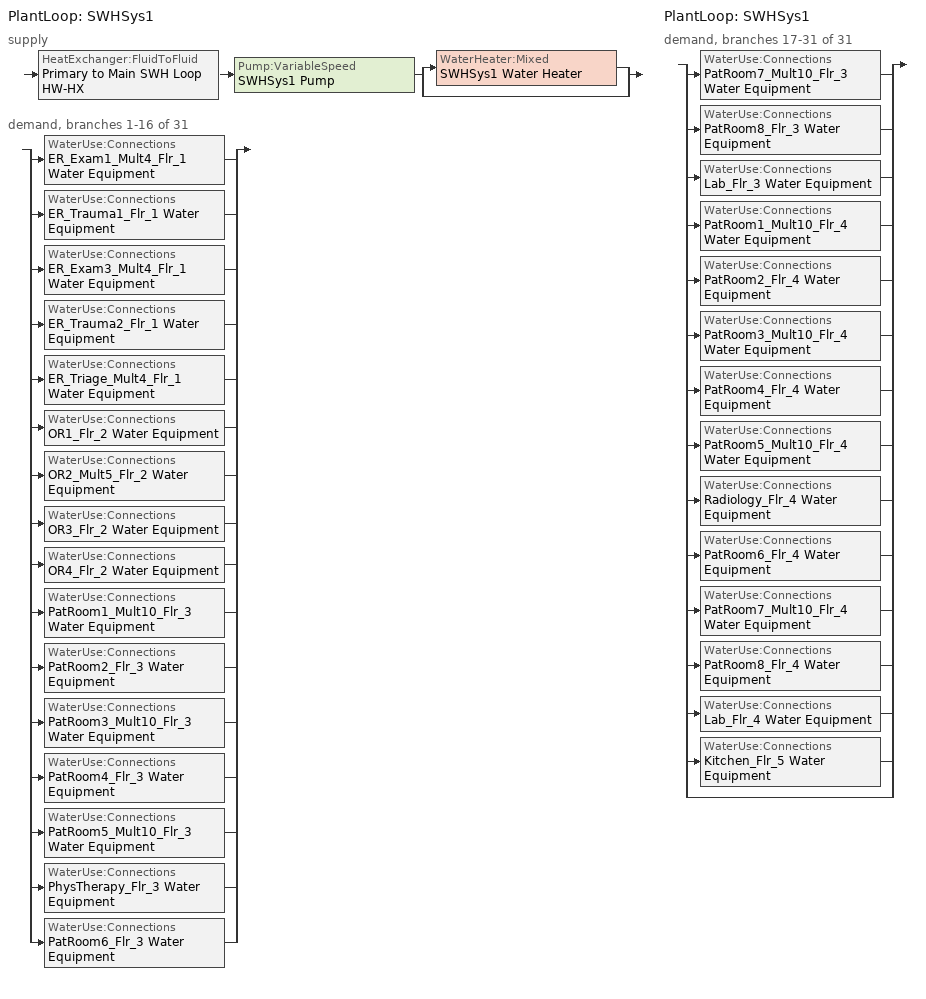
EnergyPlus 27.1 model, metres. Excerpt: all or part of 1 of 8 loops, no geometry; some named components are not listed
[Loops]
PlantLoop 'SWHSys1'
 supply: HeatExchanger:FluidToFluid 'Primary to Main SWH Loop HW-HX' > Pump:VariableSpeed 'SWHSys1 Pump' > split
  | WaterHeater:Mixed 'SWHSys1 Water Heater'
  | bypass
 demand, branches 1-16 of 31: split
  | WaterUse:Connections 'ER_Exam1_Mult4_Flr_1 Water Equipment'
  | WaterUse:Connections 'ER_Trauma1_Flr_1 Water Equipment'
  | WaterUse:Connections 'ER_Exam3_Mult4_Flr_1 Water Equipment'
  | WaterUse:Connections 'ER_Trauma2_Flr_1 Water Equipment'
  | WaterUse:Connections 'ER_Triage_Mult4_Flr_1 Water Equipment'
  | WaterUse:Connections 'OR1_Flr_2 Water Equipment'
  | WaterUse:Connections 'OR2_Mult5_Flr_2 Water Equipment'
  | WaterUse:Connections 'OR3_Flr_2 Water Equipment'
  | WaterUse:Connections 'OR4_Flr_2 Water Equipment'
  | WaterUse:Connections 'PatRoom1_Mult10_Flr_3 Water Equipment'
  | WaterUse:Connections 'PatRoom2_Flr_3 Water Equipment'
  | WaterUse:Connections 'PatRoom3_Mult10_Flr_3 Water Equipment'
  | WaterUse:Connections 'PatRoom4_Flr_3 Water Equipment'
  | WaterUse:Connections 'PatRoom5_Mult10_Flr_3 Water Equipment'
  | WaterUse:Connections 'PhysTherapy_Flr_3 Water Equipment'
  | WaterUse:Connections 'PatRoom6_Flr_3 Water Equipment'
PlantLoop 'SWHSys1'
 demand, branches 17-31 of 31: split
  | WaterUse:Connections 'PatRoom7_Mult10_Flr_3 Water Equipment'
  | WaterUse:Connections 'PatRoom8_Flr_3 Water Equipment'
  | WaterUse:Connections 'Lab_Flr_3 Water Equipment'
  | WaterUse:Connections 'PatRoom1_Mult10_Flr_4 Water Equipment'
  | WaterUse:Connections 'PatRoom2_Flr_4 Water Equipment'
  | WaterUse:Connections 'PatRoom3_Mult10_Flr_4 Water Equipment'
  | WaterUse:Connections 'PatRoom4_Flr_4 Water Equipment'
  | WaterUse:Connections 'PatRoom5_Mult10_Flr_4 Water Equipment'
  | WaterUse:Connections 'Radiology_Flr_4 Water Equipment'
  | WaterUse:Connections 'PatRoom6_Flr_4 Water Equipment'
  | WaterUse:Connections 'PatRoom7_Mult10_Flr_4 Water Equipment'
  | WaterUse:Connections 'PatRoom8_Flr_4 Water Equipment'
  | WaterUse:Connections 'Lab_Flr_4 Water Equipment'
  | WaterUse:Connections 'Kitchen_Flr_5 Water Equipment'
  | bypass
[SetpointManager:Scheduled]
SWHSys1 Loop Setpoint Manager: Control Variable=Temperature; Schedule=SWHSys1-Loop-Temp-Schedule; Setpoint Node or NodeList=SWHSys1 Supply Outlet Node
[PlantLoop]
SWHSys1: Fluid Type=Water; Plant Equipment Operation Scheme=SWHSys1 Loop Operation Scheme List; Maximum Loop Temperature {C}=60; Minimum Loop Temperature {C}=10; Maximum Loop Flow Rate {m3/s}=Autosize; Minimum Loop Flow Rate {m3/s}=0; Plant Loop Volume {m3}=Autocalculate; Load Distribution Scheme=Optimal
[Sizing:Plant]
SWHSys1: Loop Type=Heating; Design Loop Exit Temperature {C}=60; Loop Design Temperature Difference {deltaC}=5
[Pump:VariableSpeed]
SWHSys1 Pump: Design Maximum Flow Rate {m3/s}=Autosize; Design Pump Head {Pa}=179352; Design Power Consumption {W}=Autosize; Motor Efficiency=0.9; Fraction of Motor Inefficiencies to Fluid Stream=0; Coefficient 1 of the Part Load Performance Curve=0; Coefficient 2 of the Part Load Performance Curve=1; Coefficient 3 of the Part Load Performance Curve=0; Coefficient 4 of the Part Load Performance Curve=0; Design Minimum Flow Rate {m3/s}=0; Pump Control Type=Intermittent
[PlantEquipmentOperation:HeatingLoad]
SWHSys1 Operation Scheme: Load Range 1 Lower Limit {W}=0; Load Range 1 Upper Limit {W}=1e+15; Range 1 Equipment List=SWHSys1 Equipment List
[PlantEquipmentList]
SWHSys1 Equipment List: SWHSys1 Water Heater
[WaterHeater:Mixed]
SWHSys1 Water Heater: Tank Volume {m3}=3; Setpoint Temperature Schedule=SWHSys1 Water Heater Setpoint Temperature Schedule Name; Deadband Temperature Difference {deltaC}=2; Maximum Temperature Limit {C}=82.2222; Heater Control Type=Cycle; Heater Maximum Capacity {W}=845000; Heater Fuel Type=NaturalGas; Heater Thermal Efficiency=0.8; Off Cycle Parasitic Fuel Consumption Rate {W}=20; Off Cycle Parasitic Fuel Type=NaturalGas; Off Cycle Parasitic Heat Fraction to Tank=0.8; On Cycle Parasitic Fuel Type=NaturalGas; Ambient Temperature Indicator=Schedule; Ambient Temperature Schedule=SWHSys1 Water Heater Ambient Temperature Schedule Name; Off Cycle Loss Coefficient to Ambient Temperature {W/K}=6; On Cycle Loss Coefficient to Ambient Temperature {W/K}=6; Use Side Effectiveness=1; Source Side Effectiveness=1; Use Side Design Flow Rate {m3/s}=Autosize; Source Side Design Flow Rate {m3/s}=Autosize; Indirect Water Heating Recovery Time {hr}=1.5
[WaterUse:Equipment] Target Temperature Schedule=Water Equipment Temp Sched; Hot Water Supply Temperature Schedule=Water Equipment Hot Supply Temp Sched; Sensible Fraction Schedule=Water Equipment Sensible fract sched; Latent Fraction Schedule=Water Equipment Latent fract sched
Name | Peak Flow Rate {m3/s} | Flow Rate Fraction Schedule | Zone
ER_Exam1_Mult4_Flr_1 Water Equipment | 1.0556e-06 | BLDG_SWH_EXTD_SCH | ER_Exam1_Mult4_Flr_1
ER_Exam3_Mult4_Flr_1 Water Equipment | 1.0556e-06 | BLDG_SWH_EXTD_SCH | ER_Exam3_Mult4_Flr_1
ER_Trauma1_Flr_1 Water Equipment | 1.0556e-06 | BLDG_SWH_EXTD_SCH | ER_Trauma1_Flr_1
ER_Trauma2_Flr_1 Water Equipment | 1.0556e-06 | BLDG_SWH_EXTD_SCH | ER_Trauma2_Flr_1
ER_Triage_Mult4_Flr_1 Water Equipment | 1.0556e-06 | BLDG_SWH_EXTD_SCH | ER_Triage_Mult4_Flr_1
Kitchen_Flr_5 Water Equipment | 0.0001577 | BLDG_SWH_EXTD_SCH | Kitchen_Flr_5
Lab_Flr_3 Water Equipment | 2.1111e-06 | BLDG_SWH_SCH | Lab_Flr_3
Lab_Flr_4 Water Equipment | 2.1111e-06 | BLDG_SWH_SCH | Lab_Flr_4
OR1_Flr_2 Water Equipment | 2.1111e-06 | BLDG_SWH_SCH | OR1_Flr_2
OR2_Mult5_Flr_2 Water Equipment | 2.1111e-06 | BLDG_SWH_SCH | OR2_Mult5_Flr_2
OR3_Flr_2 Water Equipment | 2.1111e-06 | BLDG_SWH_SCH | OR3_Flr_2
OR4_Flr_2 Water Equipment | 2.1111e-06 | BLDG_SWH_SCH | OR4_Flr_2
PatRoom1_Mult10_Flr_3 Water Equipment | 1.0556e-06 | BLDG_SWH_EXTD_SCH | PatRoom1_Mult10_Flr_3
PatRoom1_Mult10_Flr_4 Water Equipment | 1.0556e-06 | BLDG_SWH_EXTD_SCH | PatRoom1_Mult10_Flr_4
PatRoom2_Flr_3 Water Equipment | 1.0556e-06 | BLDG_SWH_EXTD_SCH | PatRoom2_Flr_3
PatRoom2_Flr_4 Water Equipment | 1.0556e-06 | BLDG_SWH_EXTD_SCH | PatRoom2_Flr_4
PatRoom3_Mult10_Flr_3 Water Equipment | 1.0556e-06 | BLDG_SWH_EXTD_SCH | PatRoom3_Mult10_Flr_3
PatRoom3_Mult10_Flr_4 Water Equipment | 1.0556e-06 | BLDG_SWH_EXTD_SCH | PatRoom3_Mult10_Flr_4
PatRoom4_Flr_3 Water Equipment | 1.0556e-06 | BLDG_SWH_EXTD_SCH | PatRoom4_Flr_3
PatRoom4_Flr_4 Water Equipment | 1.0556e-06 | BLDG_SWH_EXTD_SCH | PatRoom4_Flr_4
PatRoom5_Mult10_Flr_3 Water Equipment | 1.0556e-06 | BLDG_SWH_EXTD_SCH | PatRoom5_Mult10_Flr_3
PatRoom5_Mult10_Flr_4 Water Equipment | 1.0556e-06 | BLDG_SWH_EXTD_SCH | PatRoom5_Mult10_Flr_4
PatRoom6_Flr_3 Water Equipment | 1.0556e-06 | BLDG_SWH_EXTD_SCH | PatRoom6_Flr_3
PatRoom6_Flr_4 Water Equipment | 1.0556e-06 | BLDG_SWH_EXTD_SCH | PatRoom6_Flr_4
PatRoom7_Mult10_Flr_3 Water Equipment | 1.0556e-06 | BLDG_SWH_EXTD_SCH | PatRoom7_Mult10_Flr_3
PatRoom7_Mult10_Flr_4 Water Equipment | 1.0556e-06 | BLDG_SWH_EXTD_SCH | PatRoom7_Mult10_Flr_4
PatRoom8_Flr_3 Water Equipment | 1.0556e-06 | BLDG_SWH_EXTD_SCH | PatRoom8_Flr_3
PatRoom8_Flr_4 Water Equipment | 1.0556e-06 | BLDG_SWH_EXTD_SCH | PatRoom8_Flr_4
PhysTherapy_Flr_3 Water Equipment | 1.0556e-06 | BLDG_SWH_SCH | PhysTherapy_Flr_3
Radiology_Flr_4 Water Equipment | 1.0556e-06 | BLDG_SWH_EXTD_SCH | Radiology_Flr_4
[PlantEquipmentOperationSchemes]
SWHSys1 Loop Operation Scheme List: Control Scheme 1=SWHSys1 Operation Scheme; Control Scheme 1 Schedule=PlantAlwaysOnSch
[WaterUse:Connections]
Name | Water Use Equipment 1
ER_Exam1_Mult4_Flr_1 Water Equipment | ER_Exam1_Mult4_Flr_1 Water Equipment
ER_Exam3_Mult4_Flr_1 Water Equipment | ER_Exam3_Mult4_Flr_1 Water Equipment
ER_Trauma1_Flr_1 Water Equipment | ER_Trauma1_Flr_1 Water Equipment
ER_Trauma2_Flr_1 Water Equipment | ER_Trauma2_Flr_1 Water Equipment
ER_Triage_Mult4_Flr_1 Water Equipment | ER_Triage_Mult4_Flr_1 Water Equipment
Kitchen_Flr_5 Water Equipment | Kitchen_Flr_5 Water Equipment
Lab_Flr_3 Water Equipment | Lab_Flr_3 Water Equipment
Lab_Flr_4 Water Equipment | Lab_Flr_4 Water Equipment
OR1_Flr_2 Water Equipment | OR1_Flr_2 Water Equipment
OR2_Mult5_Flr_2 Water Equipment | OR2_Mult5_Flr_2 Water Equipment
OR3_Flr_2 Water Equipment | OR3_Flr_2 Water Equipment
OR4_Flr_2 Water Equipment | OR4_Flr_2 Water Equipment
PatRoom1_Mult10_Flr_3 Water Equipment | PatRoom1_Mult10_Flr_3 Water Equipment
PatRoom1_Mult10_Flr_4 Water Equipment | PatRoom1_Mult10_Flr_4 Water Equipment
PatRoom2_Flr_3 Water Equipment | PatRoom2_Flr_3 Water Equipment
PatRoom2_Flr_4 Water Equipment | PatRoom2_Flr_4 Water Equipment
PatRoom3_Mult10_Flr_3 Water Equipment | PatRoom3_Mult10_Flr_3 Water Equipment
PatRoom3_Mult10_Flr_4 Water Equipment | PatRoom3_Mult10_Flr_4 Water Equipment
PatRoom4_Flr_3 Water Equipment | PatRoom4_Flr_3 Water Equipment
PatRoom4_Flr_4 Water Equipment | PatRoom4_Flr_4 Water Equipment
PatRoom5_Mult10_Flr_3 Water Equipment | PatRoom5_Mult10_Flr_3 Water Equipment
PatRoom5_Mult10_Flr_4 Water Equipment | PatRoom5_Mult10_Flr_4 Water Equipment
PatRoom6_Flr_3 Water Equipment | PatRoom6_Flr_3 Water Equipment
PatRoom6_Flr_4 Water Equipment | PatRoom6_Flr_4 Water Equipment
PatRoom7_Mult10_Flr_3 Water Equipment | PatRoom7_Mult10_Flr_3 Water Equipment
PatRoom7_Mult10_Flr_4 Water Equipment | PatRoom7_Mult10_Flr_4 Water Equipment
PatRoom8_Flr_3 Water Equipment | PatRoom8_Flr_3 Water Equipment
PatRoom8_Flr_4 Water Equipment | PatRoom8_Flr_4 Water Equipment
PhysTherapy_Flr_3 Water Equipment | PhysTherapy_Flr_3 Water Equipment
Radiology_Flr_4 Water Equipment | Radiology_Flr_4 Water Equipment
[Schedule:Compact]
BLDG_SWH_EXTD_SCH: Through: 12/31, For: Weekdays SummerDesignDay, Until: 07:00, 0.3, Until: 08:00, 0.5, Until: 09:00, 0.58, Until: 10:00, 0.66, Until: 11:00, 0.78, Until: 12:00, 0.82, Until: 13:00, 0.71, Until: 14:00, 0.82, Until: 15:00, 0.78, Until: 16:00, 0.74, Until: 17:00, 0.63, Until: 18:00, 0.41, Until: 21:00, 0.35, Until: 24:00, 0.3, For: AllOtherDays, Until: 08:00, 0.3, Until: 09:00, 0.4, Until: 10:00, 0.5, Until: 17:00, 0.6, Until: 18:00, 0.5, Until: 24:00, 0.3
BLDG_SWH_SCH: Through: 12/31, For: Weekdays SummerDesignDay, Until: 07:00, 0.01, Until: 08:00, 0.17, Until: 09:00, 0.58, Until: 10:00, 0.66, Until: 11:00, 0.78, Until: 12:00, 0.82, Until: 13:00, 0.71, Until: 14:00, 0.82, Until: 15:00, 0.78, Until: 16:00, 0.74, Until: 17:00, 0.63, Until: 18:00, 0.41, Until: 21:00, 0.18, Until: 22:00, 0.1, Until: 24:00, 0.01, For: Saturday WinterDesignDay, Until: 08:00, 0.01, Until: 09:00, 0.2, Until: 10:00, 0.28, Until: 12:00, 0.3, Until: 14:00, 0.24, Until: 17:00, 0.23, Until: 18:00, 0.1, Until: 24:00, 0.01, For: Sunday Holidays AllOtherDays, Until: 24:00, 0.01
Water Equipment Hot Supply Temp Sched; Water Equipment Temp Sched: Through: 12/31, For: AllDays, Until: 24:00, 49
Water Equipment Latent fract sched: Through: 12/31, For: AllDays, Until: 24:00, 0.05
Water Equipment Sensible fract sched: Through: 12/31, For: AllDays, Until: 24:00, 0.2
SWHSys1 Water Heater Ambient Temperature Schedule Name: Through: 12/31, For: AllDays, Until: 24:00, 22
SWHSys1 Water Heater Setpoint Temperature Schedule Name; SWHSys1-Loop-Temp-Schedule: Through: 12/31, For: AllDays, Until: 24:00, 60
PlantAlwaysOnSch: Through: 12/31, For: AllDays, Until: 24:00, 1
